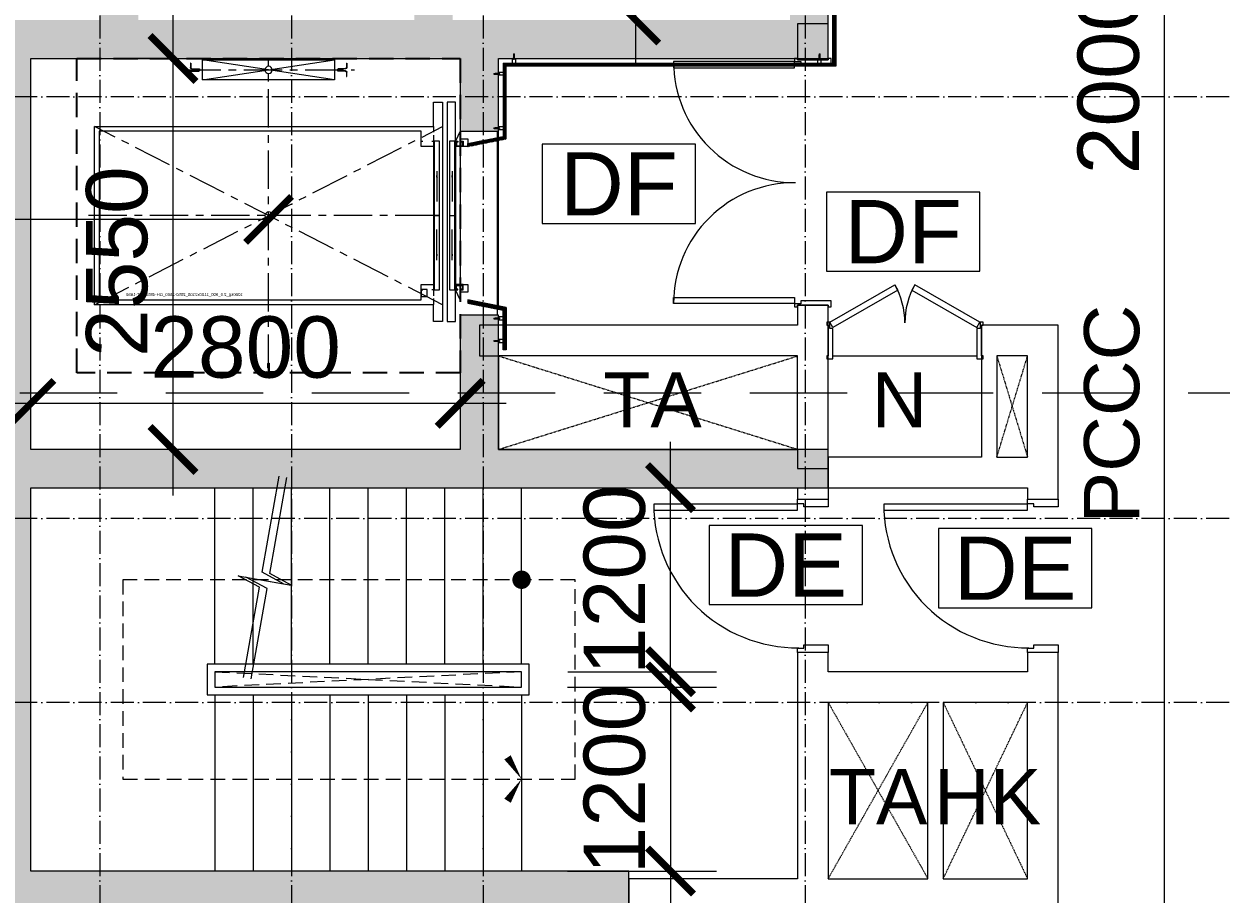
# Model space of a CAD drawing. Header units: millimetres. Extents: x -20144 to 122974, y -38328 to 48263.
# Drawn here: x 22955 to 30763, y 16650 to 22325 of the extents above; entities that cross this region are included whole.
import ezdxf
from ezdxf.enums import TextEntityAlignment as Align

# ---------------------------------------------------------------- set-up
doc = ezdxf.new("R2010")
doc.units = ezdxf.units.MM
for name, pattern in [('CENTERX2', [4, 2.5, -0.5, 0.5, -0.5]), ('Dash', [6.35, 3.175, -3.175]), ('Grid Line', [4.2, 3, -0.6, 0, -0.6]), ('HIDDEN', [0.375, 0.25, -0.125]), ('HIDDEN2', [4.7625, 3.175, -1.5875]), ('HIDDENX2', [0.75, 0.5, -0.25])]:
    doc.linetypes.add(name, pattern=pattern)
for name, color, linetype, lineweight in [('A-DETL-GENF', 31, 'Continuous', 5), ('A-DETL-GENF-HDLN', 161, 'Dash', 5), ('CHU', 181, 'Continuous', 5), ('CUA', 31, 'Continuous', 9), ('DIM', 1, 'Continuous', 5), ('GRA', 211, 'Continuous', 9), ('HATCH-1', 8, 'Continuous', 5), ('KI-HIEU-1', 151, 'Continuous', 9), ('LAT-GACH', 140, 'Continuous', 13), ('NET CAT', 3, 'Continuous', 5), ('NET-CAT', 3, 'Continuous', 15), ('NET-THAY', 2, 'Continuous', 9), ('NET-THAY-2', 55, 'Continuous', 13), ('THIET-BI-1', 26, 'Continuous', 5), ('TRUC', 225, 'Continuous', 5), ('Y-GHI CHU PCCC$0$Z-CT1-GHI CHU TT$0$KI-HIEU', 6, 'Continuous', 13)]:
    doc.layers.add(name, color=color, linetype=linetype, lineweight=lineweight)
doc.styles.add('Arial_4', font='arial_0.ttf', dxfattribs={"height": 360})
doc.styles.add('hoistway plan', font='chhbg.shx', dxfattribs={"height": 45})
doc.styles.add('TA1', font='arial_0.ttf')
doc.styles.add('Y-GHI CHU PCCC$0$Arial', font='arial_0.ttf')
doc.dimstyles.new('D_200_KTx2', dxfattribs={"dimtxt": 400, "dimasz": 300, "dimexe": 300, "dimexo": 300, "dimgap": 160, "dimtad": 1, "dimdec": 0, "dimzin": 9, "dimtxsty": 'TA1', "dimblk": 'ARCHTICK', "dimcen": 1, "dimdle": 300, "dimclrd": 256, "dimclre": 256, "dimclrt": 7, "dimadec": 0, "dimazin": 0, "dimtfac": 1, "dimtdec": 0, "dimtix": 1, "dimtmove": 1, "dimatfit": 3, "dimldrblk": 'ARCHTICK', "dimfxl": 0, "dimtolj": 1, "dimtzin": 0, "dimlwd": -1, "dimlwe": -1, "dimarcsym": 0})
doc.dimstyles.new('hoistway plan', dxfattribs={"dimtxt": 45, "dimasz": 17, "dimexe": 15, "dimexo": 20, "dimgap": 25, "dimtad": 1, "dimdec": 0, "dimzin": 0, "dimdsep": 46, "dimtxsty": 'hoistway plan', "dimblk": 'DOT', "dimcen": 50, "dimclrd": 8, "dimclre": 8, "dimclrt": 3, "dimadec": 0, "dimazin": 0, "dimtfac": 1, "dimtdec": 0, "dimtmove": 1, "dimatfit": 3, "dimfxl": 0, "dimtolj": 1, "dimtzin": 0, "dimarcsym": 0})
pattern_1 = [(240.2551187, (156993.5025, 23438.0964), (5.42651964, -3.10086836), []), (330.2551187, (156993.5025, 23438.0964), (3.10086836, 5.42651964), [])]

# ---------------------------------------------------------------- blocks, each defined once
blk = doc.blocks.new('VACH THANG MAY - VACH THANG MAY-1083953-MẶT BẰNG TẦNG 5 ĐẾN TẦNG 22')
at = {"layer": 'NET CAT', "lineweight": 9}
for p, q in [((28200.5, 22099.9), (28200.5, 22799.9)), ((23000.5, 19549.9), (23000.5, 22099.9)), ((23000.5, 22099.9), (25800.5, 22099.9)), ((25800.5, 22099.9), (25800.5, 21624.9)), ((26050.5, 21624.9), (26050.5, 22099.9)), ((26050.5, 22099.9), (28200.5, 22099.9)), ((25800.5, 21624.9), (26050.5, 21624.9)), ((26050.5, 20424.9), (25800.5, 20424.9)), ((25800.5, 20424.9), (25800.5, 19549.9)), ((26050.5, 20159.9), (26050.5, 20424.9)), ((25800.5, 19549.9), (23000.5, 19549.9)), ((28200.5, 19549.9), (28000.5, 19549.9)), ((28200.5, 19299.9), (28200.5, 19549.9)), ((23000.5, 16799.9), (23000.5, 19299.9)), ((23000.5, 19299.9), (28200.5, 19299.9)), ((26900.5, 16799.9), (23000.5, 16799.9)), ((26900.5, 16549.9), (26900.5, 16799.9))]:
    blk.add_line(p, q, dxfattribs=at)
blk = doc.blocks.new('ALC1807-ASCENT PLAZA-KET CAU_rvt-1-MẶT BẰNG TẦNG 5 ĐẾN TẦNG 22')
at = {"color": 250, "lineweight": 15}
blk.add_blockref('VACH THANG MAY - VACH THANG MAY-1083953-MẶT BẰNG TẦNG 5 ĐẾN TẦNG 22', (0, 0), dxfattribs=at)
blk = doc.blocks.new('CUA 1 CANH MO - 2 - Type 1000-1152409-MẶT BẰNG TẦNG 5 ĐẾN TẦNG 22')
at = {"layer": 'CUA', "lineweight": 5}
for p, q in [((-398.5, -102.3), (-398.5, 97.7)), ((-398.5, 97.7), (-348.5, 97.7)), ((-348.5, 97.7), (-348.5, -61.3)), ((551.5, 97.7), (601.5, 97.7)), ((551.5, -61.3), (551.5, 97.7)), ((601.5, 97.7), (601.5, -102.3)), ((-368.5, -61.3), (-368.5, -102.3)), ((-348.5, -61.3), (-368.5, -61.3)), ((571.5, -61.3), (551.5, -61.3)), ((571.5, -102.3), (571.5, -61.3)), ((-368.5, -102.3), (-398.5, -102.3)), ((601.5, -102.3), (571.5, -102.3))]:
    blk.add_line(p, q, dxfattribs=at)
at = {"layer": 'CUA'}
for p, q in [((-327.5, -102.3), (-367.5, -102.3)), ((-367.5, -102.3), (-367.5, -1040.3)), ((-327.5, -1040.3), (-327.5, -102.3)), ((-367.5, -1040.3), (-327.5, -1040.3))]:
    blk.add_line(p, q, dxfattribs=at)
at = {"layer": 'CUA', "lineweight": 5}
blk.add_arc((-367.5, -102.3), 938, 270, 0.5, dxfattribs=at)
blk = doc.blocks.new('CUA 2 CANH MO KHUNG NHOM - 1 - Type 1-1152387-MẶT BẰNG TẦNG 5 ĐẾN TẦNG 22')
at = {"layer": 'CUA'}
for p, q in [((-687.5, 910.8), (-647.5, 910.8)), ((-687.5, 122.3), (-687.5, 910.8)), ((-647.5, 910.8), (-647.5, 122.3)), ((850.5, 910.8), (850.5, 122.3)), ((890.5, 910.8), (850.5, 910.8)), ((890.5, 122.3), (890.5, 910.8)), ((-647.5, 122.3), (-687.5, 122.3)), ((850.5, 122.3), (890.5, 122.3))]:
    blk.add_line(p, q, dxfattribs=at)
at = {"layer": 'CUA', "lineweight": 5}
for p, q in [((-688.5, 122.3), (-708.5, 122.3)), ((-708.5, 122.3), (-708.5, 102.3)), ((-708.5, 102.3), (-698.5, 102.3)), ((-698.5, 102.3), (-698.5, -97.7)), ((-688.5, 81.3), (-688.5, 122.3)), ((-668.5, 81.3), (-688.5, 81.3)), ((-668.5, -117.7), (-668.5, 81.3)), ((891.5, 81.3), (871.5, 81.3)), ((871.5, 81.3), (871.5, -117.7)), ((911.5, 122.3), (891.5, 122.3)), ((891.5, 122.3), (891.5, 81.3)), ((901.5, -97.7), (901.5, 102.3)), ((901.5, 102.3), (911.5, 102.3)), ((911.5, 102.3), (911.5, 122.3)), ((-698.5, -97.7), (-708.5, -97.7)), ((-708.5, -97.7), (-708.5, -117.7)), ((-708.5, -117.7), (-668.5, -117.7)), ((871.5, -117.7), (911.5, -117.7)), ((911.5, -97.7), (901.5, -97.7)), ((911.5, -117.7), (911.5, -97.7))]:
    blk.add_line(p, q, dxfattribs=at)
for centre, start, end in [((-687.5, 122.3), 359.5, 90), ((890.5, 122.3), 90, 180.5)]:
    blk.add_arc(centre, 788.5, start, end, dxfattribs=at)
blk = doc.blocks.new('CUA 2 CANH MO KHUNG NHOM - 1 - 1000-1384106-MẶT BẰNG TẦNG 5 ĐẾN TẦNG 22')
at = {"layer": 'CUA'}
for p, q in [((-387.5, 122.3), (35.5, 366.5)), ((55.5, 331.9), (-367.5, 87.6)), ((35.5, 366.5), (55.5, 331.9)), ((167.4, 366.5), (147.4, 331.9)), ((147.4, 331.9), (570.5, 87.6)), ((590.5, 122.3), (167.4, 366.5)), ((-367.5, 87.6), (-387.5, 122.3)), ((570.5, 87.6), (590.5, 122.3))]:
    blk.add_line(p, q, dxfattribs=at)
at = {"layer": 'CUA', "lineweight": 5}
for p, q in [((-388.5, 122.3), (-408.5, 122.3)), ((-408.5, 122.3), (-408.5, 102.3)), ((-408.5, 102.3), (-398.5, 102.3)), ((-398.5, 102.3), (-398.5, -97.7)), ((-388.5, 81.3), (-388.5, 122.3)), ((-368.5, 81.3), (-388.5, 81.3)), ((-368.5, -117.7), (-368.5, 81.3)), ((591.5, 81.3), (571.5, 81.3)), ((571.5, 81.3), (571.5, -117.7)), ((611.5, 122.3), (591.5, 122.3)), ((591.5, 122.3), (591.5, 81.3)), ((601.5, -97.7), (601.5, 102.3)), ((601.5, 102.3), (611.5, 102.3)), ((611.5, 102.3), (611.5, 122.3)), ((-398.5, -97.7), (-408.5, -97.7)), ((-408.5, -97.7), (-408.5, -117.7)), ((-408.5, -117.7), (-368.5, -117.7)), ((571.5, -117.7), (611.5, -117.7)), ((611.5, -97.7), (601.5, -97.7)), ((611.5, -117.7), (611.5, -97.7))]:
    blk.add_line(p, q, dxfattribs=at)
for centre, start, end in [((-387.5, 122.3), 359.5, 30), ((590.5, 122.3), 150, 180.5)]:
    blk.add_arc(centre, 488.5, start, end, dxfattribs=at)
blk = doc.blocks.new('Family2 - Family1-1425449-MẶT BẰNG TẦNG 5 ĐẾN TẦNG 22')
at = {"layer": 'A-DETL-GENF'}
for p, q in [((200, 660), (0, 660)), ((0, 660), (0, 0)), ((200, 0), (200, 660)), ((0, 0), (200, 0))]:
    blk.add_line(p, q, dxfattribs=at)
at = {"layer": 'A-DETL-GENF-HDLN'}
for p, q in [((0, 660), (200, 0.8)), ((0, 0), (200, 659.2))]:
    blk.add_line(p, q, dxfattribs=at)
blk = doc.blocks.new('Family2 - Family1-1840748-MẶT BẰNG TẦNG 5 ĐẾN TẦNG 22')
at = {"layer": 'A-DETL-GENF'}
for p, q in [((1950, 610), (0, 610)), ((0, 610), (0, 0)), ((1950, 0), (1950, 610)), ((0, 0), (1950, 0))]:
    blk.add_line(p, q, dxfattribs=at)
at = {"layer": 'A-DETL-GENF-HDLN'}
for p, q in [((0, 610), (1950, 0.8)), ((0, 0), (1950, 609.2))]:
    blk.add_line(p, q, dxfattribs=at)
blk = doc.blocks.new('Family2 - Family1-1891665-MẶT BẰNG TẦNG 5 ĐẾN TẦNG 22')
at = {"layer": 'A-DETL-GENF'}
for p, q in [((650, 1150), (0, 1150)), ((0, 1150), (0, 0)), ((650, 0), (650, 1150)), ((0, 0), (650, 0))]:
    blk.add_line(p, q, dxfattribs=at)
at = {"layer": 'A-DETL-GENF-HDLN'}
for p, q in [((0, 1150), (650, 0.8)), ((0, 0), (650, 1149.2))]:
    blk.add_line(p, q, dxfattribs=at)
blk = doc.blocks.new('Family2 - Family1-1425451-MẶT BẰNG TẦNG 5 ĐẾN TẦNG 22')
at = {"layer": 'A-DETL-GENF'}
for p, q in [((550, 1150), (0, 1150)), ((0, 1150), (0, 0)), ((550, 0), (550, 1150)), ((0, 0), (550, 0))]:
    blk.add_line(p, q, dxfattribs=at)
at = {"layer": 'A-DETL-GENF-HDLN'}
for p, q in [((0, 1150), (550, 0.8)), ((0, 0), (550, 1149.2))]:
    blk.add_line(p, q, dxfattribs=at)
blk = doc.blocks.new('_DOT')
at = {"color": 0, "linetype": 'ByBlock'}
blk.add_line((-0.5, 0), (-1, 0), dxfattribs=at)
at = {"color": 0, "linetype": 'ByBlock', "const_width": 0.5}
blk.add_lwpolyline([(-0.25, 0, 1), (0.25, 0, 1)], format="xyb", close=True, dxfattribs=at)
blk = doc.blocks.new('A$C1F5A74C7')
at = {"color": 0, "lineweight": 5}
for p, q in [((0, 10), (0, 12)), ((0, 10), (21, 10)), ((3, 8), (3, 10)), ((3, 5), (3, 7)), ((5, 91), (10, 94)), ((5, 91), (5, 29)), ((5, 91), (15, 91)), ((6, 78), (5, 75)), ((5, 75), (8, 75)), ((6, 72), (5, 69)), ((5, 69), (8, 69)), ((6, 66), (5, 63)), ((5, 63), (8, 63)), ((6, 60), (5, 57)), ((5, 57), (8, 57)), ((6, 54), (5, 51)), ((5, 51), (8, 51)), ((5, 49), (8, 49)), ((5, 10), (5, 29)), ((8, 5), (5, 5)), ((7, 80), (6, 78)), ((6, 78), (10, 78)), ((8, 73), (6, 72)), ((8, 67), (6, 66)), ((8, 61), (6, 60)), ((8, 55), (6, 54)), ((8, 82), (7, 80)), ((7, 81), (10, 81)), ((7, 80), (10, 80)), ((7, 29), (7, 76)), ((7, 10), (7, 31)), ((7, 9), (7, 10)), ((7, 5), (7, 8)), ((7, 5), (7, 5)), ((9, 84), (8, 82)), ((8, 83), (10, 83)), ((8, 73), (8, 75)), ((8, 69), (8, 67)), ((8, 61), (8, 63)), ((8, 57), (8, 55)), ((8, 51), (8, 49)), ((10, 87), (9, 85)), ((9, 85), (12, 86)), ((10, 5), (9, 5)), ((10, 99), (10, 11)), ((10, 94), (15, 91)), ((10, 87), (12, 85)), ((10, 41), (10, 80)), ((10, 78), (15, 78)), ((10, 41), (11, 41)), ((10, 13), (10, 0)), ((12, 5), (10, 5)), ((11, 84), (13, 84)), ((11, 81), (14, 82)), ((11, 41), (11, 80)), ((11, 80), (14, 80)), ((12, 84), (12, 83)), ((12, 73), (12, 75)), ((12, 75), (15, 75)), ((12, 73), (15, 72)), ((12, 69), (12, 67)), ((12, 69), (15, 69)), ((12, 67), (15, 66)), ((12, 61), (12, 63)), ((12, 63), (15, 63)), ((12, 61), (15, 60)), ((12, 57), (12, 55)), ((12, 57), (15, 57)), ((12, 55), (15, 54)), ((12, 49), (12, 51)), ((12, 51), (15, 51)), ((12, 49), (15, 49)), ((12, 5), (12, 5)), ((13, 82), (14, 80)), ((16, 5), (13, 5)), ((14, 80), (15, 78)), ((14, 29), (14, 76)), ((14, 10), (14, 31)), ((14, 9), (14, 10)), ((14, 5), (14, 8)), ((15, 91), (15, 29)), ((15, 78), (15, 75)), ((15, 72), (15, 69)), ((15, 66), (15, 63)), ((15, 60), (15, 57)), ((15, 54), (15, 51)), ((15, 10), (15, 29)), ((18, 10), (18, 8)), ((18, 7), (18, 5)), ((21, 10), (21, 12))]:
    blk.add_line(p, q, dxfattribs=at)
for centre, radius, start, end in [((5, 7), 2.77, 227.3489, 309.0524), ((10, 15), 10.9, 250.5292, 255.5659), ((10, 15), 10.9, 263.51, 276.4907), ((10, 15), 10.9, 284.1671, 289.4715), ((16, 7), 2.77, 230.845, 312.6565)]:
    blk.add_arc(centre, radius, start, end, dxfattribs=at)
blk = doc.blocks.new('*U709')
for p, q in [((11.2, 0), (10.7, 0)), ((11.7, 0), (11.2, 0)), ((12.4, 0), (12.2, 0)), ((14.1, 0), (12.9, 0)), ((14.1, 2.9), (14.1, 4)), ((14.1, 2.4), (14.1, 2.9)), ((14.1, 1.8), (14.1, 1.9)), ((14.1, 0), (14.1, 1.2)), ((14.1, 0), (14.1, -1.2)), ((14.1, 0), (15.4, 0)), ((15.9, 0), (16, 0)), ((16.6, 0), (17, 0)), ((17, 0), (18.1, 0)), ((47.7, 10), (47.7, -10)), ((14.1, -1.8), (14.1, -1.9)), ((14.1, -2.4), (14.1, -2.9)), ((14.1, -2.9), (14.1, -4))]:
    blk.add_line(p, q)
blk.add_lwpolyline([(50, 10), (9.5, 10, 0.414215), (7.5, 8), (7.5, -8, 0.414214), (9.5, -10), (50, -10)], format="xyb")
for radius in [2.9, 0.712]:
    blk.add_circle((14.1, 0), radius)
at = {"extrusion": (0, 0, -1), "xscale": 0.3999999999068677, "yscale": 0.3999999999068677, "zscale": -0.4, "rotation": 90.00000000000001}
blk.add_blockref('A$C1F5A74C7', (-42.8, -4.2), dxfattribs=at)
blk = doc.blocks.new('_ArchTick')
at = {"color": 0, "const_width": 0.15}
blk.add_lwpolyline([(-0.5, -0.5), (0.5, 0.5)], dxfattribs=at)
blk = doc.blocks.new('*D716')
at = {"layer": 'Defpoints', "color": 0, "transparency": 16777216}
for p in [(1368.5, 5550), (1176.2, 3000), (1368.5, 3000)]:
    blk.add_point(p, dxfattribs=at)
at = {"layer": 'DIM', "transparency": 16777216}
for p, q in [((1176.2, 5850), (1176.2, 2700)), ((1068.5, 5550), (876.2, 5550)), ((1068.5, 3000), (876.2, 3000))]:
    blk.add_line(p, q, dxfattribs=at)
at = {"layer": 'DIM', "transparency": 16777216, "xscale": 300, "yscale": 300, "zscale": 300}
for p, rotation in [((1176.2, 5550), 89.99999999999993), ((1176.2, 3000), 269.9999999999999)]:
    blk.add_blockref('_ArchTick', p, dxfattribs=dict(at, rotation=rotation))
at = {"layer": 'DIM', "color": 7, "transparency": 16777216, "insert": (811.9, 4225), "char_height": 400, "attachment_point": 5, "rotation": 90, "style": 'TA1'}
blk.add_mtext('\\A1;2550', dxfattribs=at)
blk = doc.blocks.new('*D717')
at = {"layer": 'Defpoints', "color": 0, "transparency": 16777216}
for p in [(250, 3300.8), (3050, 3300.8), (3050, 3300.8)]:
    blk.add_point(p, dxfattribs=at)
at = {"layer": 'DIM', "transparency": 16777216}
blk.add_line((-50, 3300.8), (3350, 3300.8), dxfattribs=at)
at = {"layer": 'DIM', "transparency": 16777216, "xscale": 300, "yscale": 300, "zscale": 300}
for p, rotation in [((250, 3300.8), 179.9999999999999), ((3050, 3300.8), 359.9999999999999)]:
    blk.add_blockref('_ArchTick', p, dxfattribs=dict(at, rotation=rotation))
at = {"layer": 'DIM', "color": 7, "transparency": 16777216, "insert": (1650, 3665.1), "char_height": 400, "attachment_point": 5, "style": 'TA1'}
blk.add_mtext('\\A1;2800', dxfattribs=at)
blk = doc.blocks.new('*D711')
at = {"layer": 'Defpoints', "color": 0, "transparency": 16777216}
for p in [(4195.6, 7900), (4195.6, 7900), (4195.6, 5800)]:
    blk.add_point(p, dxfattribs=at)
at = {"layer": 'DIM', "transparency": 16777216}
blk.add_line((4195.6, 5500), (4195.6, 8200), dxfattribs=at)
at = {"layer": 'DIM', "transparency": 16777216, "xscale": 300, "yscale": 300, "zscale": 300}
for p, rotation in [((4195.6, 7900), 89.9999999999999), ((4195.6, 5800), 269.9999999999999)]:
    blk.add_blockref('_ArchTick', p, dxfattribs=dict(at, rotation=rotation))
at = {"layer": 'DIM', "color": 7, "transparency": 16777216, "insert": (3831.3, 6850), "char_height": 400, "attachment_point": 5, "rotation": 90, "style": 'TA1'}
blk.add_mtext('\\A1;2100', dxfattribs=at)
blk = doc.blocks.new('*D728')
at = {"layer": 'Defpoints', "color": 0, "transparency": 16777216}
for p in [(29070.9, 31299.9), (30393.9, 31299.9), (29200.5, 11299.9)]:
    blk.add_point(p, dxfattribs=at)
at = {"layer": 'DIM', "transparency": 16777216}
for p, q in [((30393.9, 10999.9), (30393.9, 31599.9)), ((29370.9, 31299.9), (30693.9, 31299.9)), ((29500.5, 11299.9), (30693.9, 11299.9))]:
    blk.add_line(p, q, dxfattribs=at)
at = {"layer": 'DIM', "transparency": 16777216, "xscale": 300, "yscale": 300, "zscale": 300}
for p, rotation in [((30393.9, 31299.9), 90), ((30393.9, 11299.9), 270)]:
    blk.add_blockref('_ArchTick', p, dxfattribs=dict(at, rotation=rotation))
at = {"layer": 'DIM', "color": 7, "transparency": 16777216, "insert": (30029.7, 22121.8), "char_height": 400, "attachment_point": 5, "rotation": 90, "style": 'TA1'}
blk.add_mtext('\\A1;20000', dxfattribs=at)
blk = doc.blocks.new('*U739')
for points in [[(-648.1, 50), (-50, 50), (0, -100), (0, 200), (50, 50), (685, 50)], [(-648.1, 0), (-50, 0), (0, -150), (0, 150), (50, 0), (685, 0)]]:
    blk.add_lwpolyline(points)
blk = doc.blocks.new('*D742')
at = {"layer": 'Defpoints', "color": 0, "transparency": 16777216}
for p in [(26200.5, 19299.9), (27172.3, 19299.9), (26203, 18100.1)]:
    blk.add_point(p, dxfattribs=at)
at = {"layer": 'DIM', "transparency": 16777216}
for p, q in [((27172.3, 19299.9), (27172.3, 19599.9)), ((26500.5, 19299.9), (27472.3, 19299.9)), ((27172.3, 18100.1), (27172.3, 19299.9)), ((26503, 18100.1), (27472.3, 18100.1)), ((27172.3, 18100.1), (27172.3, 17800.1))]:
    blk.add_line(p, q, dxfattribs=at)
at = {"layer": 'DIM', "transparency": 16777216, "xscale": 300, "yscale": 300, "zscale": 300}
for p, rotation in [((27172.3, 19299.9), 270), ((27172.3, 18100.1), 90)]:
    blk.add_blockref('_ArchTick', p, dxfattribs=dict(at, rotation=rotation))
at = {"layer": 'DIM', "color": 7, "transparency": 16777216, "insert": (26808.1, 18700), "char_height": 400, "attachment_point": 5, "rotation": 90, "style": 'TA1'}
blk.add_mtext('\\A1;1200', dxfattribs=at)
blk = doc.blocks.new('*D743')
at = {"layer": 'Defpoints', "color": 0, "transparency": 16777216}
for p in [(26200.5, 17999.9), (26200.5, 16799.9), (27172.3, 16799.9)]:
    blk.add_point(p, dxfattribs=at)
at = {"layer": 'DIM', "transparency": 16777216}
for p, q in [((27172.3, 17999.9), (27172.3, 18299.9)), ((26500.5, 17999.9), (27472.3, 17999.9)), ((27172.3, 17999.9), (27172.3, 16799.9)), ((26500.5, 16799.9), (27472.3, 16799.9)), ((27172.3, 16799.9), (27172.3, 16499.9))]:
    blk.add_line(p, q, dxfattribs=at)
at = {"layer": 'DIM', "transparency": 16777216, "xscale": 300, "yscale": 300, "zscale": 300}
for p, rotation in [((27172.3, 17999.9), 270), ((27172.3, 16799.9), 90)]:
    blk.add_blockref('_ArchTick', p, dxfattribs=dict(at, rotation=rotation))
at = {"layer": 'DIM', "color": 7, "transparency": 16777216, "insert": (26808.1, 17399.9), "char_height": 400, "attachment_point": 5, "rotation": 90, "style": 'TA1'}
blk.add_mtext('\\A1;1200', dxfattribs=at)
blk = doc.blocks.new('Y-GHI CHU PCCC$0$A$C53D4240F')
at = {"color": 8, "ltscale": 30}
blk.add_lwpolyline([(-266.7, -137.5), (266.7, -137.5), (266.7, 137.5), (-266.7, 137.5)], close=True, dxfattribs=at)
at = {"color": 8, "style": 'Y-GHI CHU PCCC$0$Arial'}
blk.add_text('DE', height=220, dxfattribs=at).set_placement((0, 0), align=Align.MIDDLE_CENTER)
blk = doc.blocks.new('Y-GHI CHU PCCC$0$A$C67775D76')
at = {"color": 8, "ltscale": 30}
blk.add_lwpolyline([(-266.7, -137.5), (266.7, -137.5), (266.7, 137.5), (-266.7, 137.5)], close=True, dxfattribs=at)
at = {"color": 8, "style": 'Y-GHI CHU PCCC$0$Arial'}
blk.add_text('DF', height=220, dxfattribs=at).set_placement((0, 0), align=Align.MIDDLE_CENTER)
blk = doc.blocks.new('P15_1000kg_1.75_2S_900_1100x2100_Side_1850x2530_1850x2530_OH-4630_PIT-1410')
h = blk.add_hatch()
h.set_pattern_fill('ANSI31', color=256, scale=50, angle=90, style=0)
h.set_pattern_definition([(225, (-50646.326, 22192.5385), (4.4194174, -4.4194174), [])])
h.paths.add_polyline_path([(740, 1768.5), (742, 1768.5), (742, 1741.2, 0.414214), (750, 1733.2), (795, 1733.2, -0.414214), (800, 1728.2), (800, 1721.8, -0.414214), (795, 1716.8), (750, 1716.8, 0.414214), (742, 1708.8), (742, 1681.5), (740, 1681.5), (740, 1709.8, -0.414214), (749, 1718.8), (794, 1718.8, 0.414214), (798, 1722.8), (798, 1727.2, 0.414214), (794, 1731.2), (749, 1731.2, -0.414214), (740, 1740.2)])
h = blk.add_hatch()
h.set_pattern_fill('ANSI31', color=256, scale=50, angle=90, style=0)
h.set_pattern_definition([(315, (-55417.6614, 22192.5385), (-4.4194174, -4.4194174), [])])
h.paths.add_polyline_path([(1760, 1768.5), (1758, 1768.5), (1758, 1741.2, -0.414214), (1750, 1733.2), (1705, 1733.2, 0.414214), (1700, 1728.2), (1700, 1721.8, 0.414214), (1705, 1716.8), (1750, 1716.8, -0.414214), (1758, 1708.8), (1758, 1681.5), (1760, 1681.5), (1760, 1709.8, 0.414214), (1751, 1718.8), (1706, 1718.8, -0.414214), (1702, 1722.8), (1702, 1727.2, -0.414214), (1706, 1731.2), (1751, 1731.2, 0.414214), (1760, 1740.2)])
h = blk.add_hatch()
h.set_pattern_fill('ANSI31', color=256, scale=50, angle=90, style=0)
h.set_pattern_definition([(225, (-52820.642, 26011.539), (-4.4194174, 4.4194174), [])])
h.paths.add_polyline_path([(1246.5, -219.1, 0.227735), (1245.8, -217.6, -0.227735), (1245, -216), (1245, -190, -0.414214), (1247, -188), (1253, -188, -0.414214), (1255, -190), (1255, -216, -0.227735), (1254.3, -217.6, 0.227735), (1253.5, -219.1), (1253.5, -241, 0.414214), (1255.5, -243), (1285.5, -243, -0.414214), (1287.5, -245), (1287.5, -250), (1212.5, -250), (1212.5, -245, -0.414214), (1214.5, -243), (1244.5, -243, 0.414214), (1246.5, -241)])
at = {"linetype": 'CENTERX2', "ltscale": 100}
for p, q in [((1250, -250), (1250, 1800)), ((1811.8, 1725), (689.2, 1725)), ((2385, 194), (115, 1356)), ((115, 194), (2385, 1356)), ((175, 775), (2450, 775))]:
    blk.add_line(p, q, dxfattribs=at)
for p, q in [((740, 1768.5), (740, 1740.2)), ((742, 1768.5), (740, 1768.5)), ((742, 1768.5), (742, 1741.2)), ((749, 1731.2), (794, 1731.2)), ((749, 1718.8), (794, 1718.8)), ((750, 1733.2), (795, 1733.2)), ((798, 1727.2), (798, 1722.8)), ((800, 1728.2), (800, 1721.8)), ((1700, 1728.2), (1700, 1721.8)), ((1702, 1727.2), (1702, 1722.8)), ((1750, 1733.2), (1705, 1733.2)), ((1751, 1731.2), (1706, 1731.2)), ((1751, 1718.8), (1706, 1718.8)), ((1758, 1768.5), (1760, 1768.5)), ((1758, 1768.5), (1758, 1741.2)), ((1760, 1768.5), (1760, 1740.2)), ((740, 1681.5), (740, 1709.8)), ((742, 1681.5), (740, 1681.5)), ((742, 1708.8), (742, 1681.5)), ((750, 1716.8), (795, 1716.8)), ((1750, 1716.8), (1705, 1716.8)), ((1758, 1708.8), (1758, 1681.5)), ((1758, 1681.5), (1760, 1681.5)), ((1760, 1681.5), (1760, 1709.8)), ((0, 1325), (30, 1260)), ((255, 1260), (245, 1260)), ((30, 1225), (30, 325)), ((85, 1225), (85, 325)), ((115, 1225), (115, 325)), ((115, 1225), (115, 325)), ((175, 1225), (175, 325)), ((135, 775), (170, 775)), ((135, 775), (170, 775)), ((0, 225), (30, 290)), ((255, 290), (245, 290)), ((1245, -216), (1245, -190)), ((1246.5, -219.1), (1246.5, -241)), ((1253, -188), (1247, -188)), ((1253.5, -219.1), (1253.5, -241)), ((1255, -216), (1255, -190)), ((1212.5, -250), (1212.5, -245)), ((1287.5, -250), (1212.5, -250)), ((1214.5, -243), (1244.5, -243)), ((1285.5, -243), (1255.5, -243)), ((1287.5, -250), (1287.5, -245))]:
    blk.add_line(p, q)
at = {"ltscale": 100}
for p, q in [((820, 1660), (1680, 1790)), ((1680, 1660), (820, 1790))]:
    blk.add_line(p, q, dxfattribs=at)
at = {"linetype": 'HIDDEN', "ltscale": 150}
for p, q in [((175, 1356), (175, 1260)), ((175, 290), (175, 194))]:
    blk.add_line(p, q, dxfattribs=at)
for points in [[(820, 1660), (1680, 1660), (1680, 1790), (820, 1790)], [(0, 1225), (0, 1275), (-50, 1275), (-50, 1225)], [(0, 275), (0, 325), (-50, 325), (-50, 275)], [(215, 247.8), (215, 292.8), (255, 292.8), (255, 247.8)], [(255, 242.8), (255, 297.8), (257, 297.8), (257, 242.8)]]:
    blk.add_lwpolyline(points, close=True)
for points in [[(30, 1247.9), (30, 1515), (85, 1515), (85, 1225)], [(115, 325), (115, 85), (175, 85), (175, 194), (2385, 194), (2385, 1356), (175, 1356), (175, 1515), (115, 1515), (115, 1515)], [(115, 1515), (115, 1225)], [(-20, 1260), (-20, 1225), (30, 1225), (30, 1260), (15, 1260), (15, 1255), (25, 1255), (25, 1230), (-15, 1230), (-15, 1255), (-5, 1255), (-5, 1260), (-20, 1260)], [(70, 775), (35, 775), (35, 1260), (70, 1260), (70, 290), (35, 290), (35, 775)], [(170, 775), (135, 775), (135, 1260), (170, 1260), (170, 290), (135, 290), (135, 775)], [(185, 1260), (175, 1260), (175, 1225), (255, 1225), (255, 1260), (255, 1325), (2355, 1325), (2355, 225), (255, 225), (255, 290), (255, 325), (175, 325), (175, 290), (185, 290)], [(-20, 290), (-20, 325), (30, 325), (30, 290), (15, 290), (15, 295), (25, 295), (25, 320), (-15, 320), (-15, 295), (-5, 295), (-5, 290), (-20, 290)], [(85, 325), (85, 85), (30, 85), (30, 290)]]:
    blk.add_lwpolyline(points)
at = {"ltscale": 100}
for centre in [(1250, 1725), (1250, 775)]:
    blk.add_circle(centre, 23.8, dxfattribs=at)
for centre, radius, start, end in [((749, 1740.2), 9, 180, 270), ((749, 1709.8), 9, 90, 180), ((750, 1741.2), 8, 180, 270), ((794, 1727.2), 4, 0, 90), ((794, 1722.8), 4, 270, 0), ((795, 1728.2), 5, 0, 90), ((795, 1721.8), 5, 270, 0), ((1705, 1728.2), 5, 90, 180), ((1705, 1721.8), 5, 180, 270), ((1706, 1727.2), 4, 90, 180), ((1706, 1722.8), 4, 180, 270), ((1750, 1741.2), 8, 270, 0), ((1751, 1740.2), 9, 270, 0), ((1751, 1709.8), 9, 0, 90), ((750, 1708.8), 8, 90, 180), ((1750, 1708.8), 8, 0, 90), ((1247, -190), 2, 90, 180), ((1247, -216), 2, 180, 231.31781), ((1244.5, -219.1), 2, 0, 51.31781), ((1253, -190), 2, 0, 90), ((1255.5, -219.1), 2, 128.68219, 180), ((1253, -216), 2, 308.68219, 0), ((1214.5, -245), 2, 90, 180), ((1244.5, -241), 2, 270, 0), ((1255.5, -241), 2, 180, 270), ((1285.5, -245), 2, 0, 90)]:
    blk.add_arc(centre, radius, start, end)
at = {"layer": 'Defpoints', "linetype": 'HIDDEN2', "ltscale": 50}
blk.add_lwpolyline([(0, -250), (2500, -250), (2500, 1800), (0, 1800)], close=True, dxfattribs=at)
at = {"layer": 'Defpoints'}
blk.add_text('1000kg_2.0_900_1100x2100_2050-2500_OH-4850_PIT-1650', height=20, dxfattribs=at).set_placement((1418.3, 250))
for points in [[(52.5, 1064.7), (52.5, 866.3)], [(152.5, 1064.7), (152.5, 866.3)], [(52.5, 485.3), (52.5, 683.7)], [(152.5, 485.3), (152.5, 683.7)]]:
    blk.add_leader(points, dimstyle='hoistway plan', override={"dimasz": 40, "dimtad": 0, "dimclrd": 256})
blk = doc.blocks.new('A$C52CD303B')
at = {"layer": 'GRA', "transparency": 33554687}
h = blk.add_hatch(dxfattribs=at)
h.set_pattern_fill('ANSI37', color=159, scale=50, angle=180, style=0)
h.set_pattern_definition([(225, (281291.963, 10664.836), (4.41941738, -4.41941738), []), (315, (281291.963, 10664.836), (4.41941738, 4.41941738), [])])
h.paths.add_polyline_path([(5500, 6300), (5500, 5500), (5480, 5520), (5480, 6283.6)])
h = blk.add_hatch(dxfattribs=at)
h.set_pattern_fill('ANSI37', color=159, scale=50, angle=180, style=0)
h.set_pattern_definition([(225, (279141.963, 8339.836), (4.41941738, -4.41941738), []), (315, (279141.963, 8339.836), (4.41941738, 4.41941738), [])])
h.paths.add_polyline_path([(3350, 5025), (3350, 5500), (3330, 5520), (3330, 5041.4)])
h = blk.add_hatch(dxfattribs=at)
h.set_pattern_fill('ANSI37', color=159, scale=50, angle=90, style=0)
h.set_pattern_definition([(135, (6494.836, -270291.963), (-4.41941738, -4.41941738), []), (225, (6494.836, -270291.963), (4.41941738, -4.41941738), [])])
h.paths.add_polyline_path([(3330, 5520), (5480, 5520), (5500, 5500), (3350, 5500)])
h = blk.add_hatch(dxfattribs=at)
h.set_pattern_fill('ANSI37', color=159, scale=50, angle=555.25512, style=0)
h.set_pattern_definition(pattern_1)
h.paths.add_polyline_path([(3350, 5025), (3100, 4975), (3100, 4995.4), (3330, 5041.4)])
h = blk.add_hatch(dxfattribs=at)
h.set_pattern_fill('ANSI37', color=159, scale=50, angle=555.25512, style=0)
h.set_pattern_definition(pattern_1)
h.paths.add_polyline_path([(3350, 3925), (3100, 3975), (3100, 3954.6), (3330, 3908.6)])
h = blk.add_hatch(dxfattribs=at)
h.set_pattern_fill('ANSI37', color=159, scale=50, angle=180, style=0)
h.set_pattern_definition([(225, (279141.963, 8289.836), (4.41941738, -4.41941738), []), (315, (279141.963, 8289.836), (4.41941738, 4.41941738), [])])
h.paths.add_polyline_path([(3350, 3925), (3350, 3650), (3330, 3650), (3330, 3908.6)])
at = {"layer": 'NET-CAT'}
h = blk.add_hatch(color=256, dxfattribs=at)
h.dxf.hatch_style = 1
h.paths.add_polyline_path([(5450, 10650), (5200, 10650), (5200, 9650), (5450, 9650)], flags=17)
h.paths.add_polyline_path([(5450, 12850), (5200, 12850), (5200, 11850), (5450, 11850)], flags=17)
h.paths.add_polyline_path([(5450, 8450), (5200, 8450), (5200, 7450), (5450, 7450)], flags=17)
h.paths.add_polyline_path([(5450, 6250), (5200, 6250), (5200, 5800), (3000, 5800), (3000, 14500), (5200, 14500), (5200, 14050), (5450, 14050), (5450, 14750), (2750, 14750), (2750, 7850), (2350, 7850), (2350, 7600), (2750, 7600), (2750, 5800), (950, 5800), (950, 7600), (1350, 7600), (1350, 7850), (700, 7850), (700, 5800), (0, 5800), (0, 0), (4150, 0), (4150, 250), (250, 250), (250, 2750), (5450, 2750), (5450, 3000), (3300, 3000), (3300, 3875), (3050, 3875), (3050, 3000), (250, 3000), (250, 5550), (3050, 5550), (3050, 5075), (3300, 5075), (3300, 5550), (5450, 5550)])
at = {"layer": 'GRA'}
for points in [[(5500, 6300), (5500, 5500), (5480, 5520), (5480, 6283.6)], [(3350, 5025), (3350, 5500), (3330, 5520), (3330, 5041.4)], [(3330, 5520), (5480, 5520), (5500, 5500), (3350, 5500)], [(3350, 5025), (3100, 4975), (3100, 4995.4), (3330, 5041.4)], [(3350, 3925), (3100, 3975), (3100, 3954.6), (3330, 3908.6)], [(3350, 3925), (3350, 3650), (3330, 3650), (3330, 3908.6)]]:
    blk.add_lwpolyline(points, close=True, dxfattribs=at)
at = {"layer": 'LAT-GACH'}
for p, q in [((3300, 3935), (3300, 5075)), ((3050, 4925), (3050, 4025))]:
    blk.add_line(p, q, dxfattribs=at)
at = {"layer": 'NET-CAT'}
blk.add_lwpolyline([(0, 5800), (0, 0), (4150, 0), (4150, 250), (250, 250), (250, 2750), (5450, 2750), (5450, 3000), (3300, 3000), (3300, 3875), (3050, 3875), (3050, 3000), (250, 3000), (250, 5550), (3050, 5550), (3050, 5075), (3300, 5075), (3300, 5550), (5450, 5550), (5450, 6250)], dxfattribs=at)
at = {"layer": 'GRA', "xscale": -1, "rotation": 270}
for p in [(3400.4, 5500), (5392.9, 5500)]:
    blk.add_blockref('*U709', p, dxfattribs=at)
at = {"layer": 'GRA', "xscale": -1}
for p in [(3350, 5450), (3350, 5095.4)]:
    blk.add_blockref('*U709', p, dxfattribs=at)
at = {"layer": 'GRA', "rotation": 180}
for p in [(3350, 3854.6), (3350, 3707.1)]:
    blk.add_blockref('*U709', p, dxfattribs=at)
at = {"layer": 'THIET-BI-1', "xscale": -1}
blk.add_blockref('P15_1000kg_1.75_2S_900_1100x2100_Side_1850x2530_1850x2530_OH-4630_PIT-1410', (3050, 3750), dxfattribs=at)
at = {"layer": 'DIM'}
dim = blk.add_linear_dim(base=(4195.6, 7900), p1=(4195.6, 5800), p2=(4195.6, 7900), angle=90, dimstyle='D_200_KTx2', dxfattribs=at)
dim.commit()
dim.dimension.update_dxf_attribs({"geometry": '*D711', "text_midpoint": (3831.3, 6850)})
dim = blk.add_linear_dim(base=(1176.2, 3000), p1=(1368.5, 5550), p2=(1368.5, 3000), angle=90, dimstyle='D_200_KTx2', dxfattribs=at)
dim.commit()
dim.dimension.update_dxf_attribs({"geometry": '*D716', "text_midpoint": (1176.2, 4225), "dimtype": 128})
dim = blk.add_linear_dim(base=(3050, 3300.8), p1=(250, 3300.8), p2=(3050, 3300.8), dimstyle='D_200_KTx2', dxfattribs=at)
dim.commit()
dim.dimension.update_dxf_attribs({"geometry": '*D717', "text_midpoint": (1650, 3665.1)})
blk = doc.blocks.new('ALC1807-ASCENT PLAZA-KET CAU 1_rvt-1-MẶT BẰNG TẦNG 5 ĐẾN TẦNG 22')
blk.add_blockref('A$C52CD303B', (22750.5, 16549.9))

msp = doc.modelspace()

# ---------------------------------------------------------------- linework, layer by layer
at = {"layer": 'HATCH-1', "linetype": 'HIDDEN2', "ltscale": 30}
for p, q in [((24200.5, 18099.9), (26200.5, 17999.9)), ((26200.5, 18099.9), (24200.5, 17999.9))]:
    msp.add_line(p, q, dxfattribs=at)
at = {"layer": 'HATCH-1', "linetype": 'HIDDENX2', "ltscale": 100, "const_width": 60}
msp.add_lwpolyline([(26200.5, 18729.9, 1), (26200.5, 18669.9, 1)], format="xyb", close=True, dxfattribs=at)
at = {"layer": 'HATCH-1', "linetype": 'HIDDEN2', "ltscale": 30}
msp.add_lwpolyline([(23600.5, 18699.9), (23600.5, 17399.9), (26550.5, 17399.9), (26550.5, 18699.9)], close=True, dxfattribs=at)
at = {"layer": 'HATCH-1'}
msp.add_lwpolyline([(26109.1, 17258.5, 50, 0, 0), (26200.5, 17399.9, 0, 50, 0), (26109.1, 17541.4, 50, 50, 0)], format="xyseb", dxfattribs=at)
at = {"layer": 'KI-HIEU-1', "linetype": 'HIDDEN2', "ltscale": 200}
msp.add_line((-17077.5, 19919), (42102.5, 19919), dxfattribs=at)
at = {"layer": 'NET-CAT'}
for p, q in [((28000.5, 22324.9), (28000.5, 22089.9)), ((28200.5, 22324.9), (28000.5, 22324.9)), ((28200.5, 22089.9), (28200.5, 22324.9)), ((28000.5, 22089.9), (28200.5, 22089.9)), ((28000.5, 20489.9), (28000.5, 20359.9)), ((28200.5, 20489.9), (28000.5, 20489.9)), ((28200.5, 20359.9), (28200.5, 20489.9)), ((28000.5, 20359.9), (25925.5, 20359.9)), ((25925.5, 20359.9), (25925.5, 20159.9)), ((28200.5, 20159.9), (28200.5, 20359.9)), ((29200.5, 20359.9), (29200.5, 19499.9)), ((29700.5, 20359.9), (29200.5, 20359.9)), ((29700.5, 19224.5), (29700.5, 20359.9)), ((25925.5, 20159.9), (26050.5, 20159.9)), ((28200.5, 19424.9), (28200.5, 20159.9)), ((28000.5, 19549.9), (28000.5, 19424.9)), ((29200.5, 19499.9), (28200.5, 19499.9)), ((28200.5, 19499.9), (28200.5, 19224.5)), ((28000.5, 19424.9), (28200.5, 19424.9)), ((28000.5, 19299.9), (28000.5, 19224.5)), ((28000.5, 19299.9), (29500.5, 19299.9)), ((29500.5, 19299.9), (29500.5, 19224.5)), ((28000.5, 19224.5), (28200.5, 19224.5)), ((29500.5, 19224.5), (29700.5, 19224.5)), ((28200.5, 18224.5), (28000.5, 18224.5)), ((28000.5, 18224.5), (28000.5, 16749.9)), ((28200.5, 18099.9), (28200.5, 18224.5)), ((29500.5, 18224.5), (29500.5, 18099.9)), ((29700.5, 18224.5), (29500.5, 18224.5)), ((29700.5, 13139.9), (29700.5, 18224.5)), ((29500.5, 18099.9), (28200.5, 18099.9)), ((28000.5, 16749.9), (26900.5, 16749.9)), ((26900.5, 16749.9), (26900.5, 16549.9))]:
    msp.add_line(p, q, dxfattribs=at)
at = {"layer": 'NET-THAY'}
for p, q in [((26040.5, 21624.9), (26040.5, 20424.9)), ((28230.5, 20159.9), (29170.5, 20159.9))]:
    msp.add_line(p, q, dxfattribs=at)
for points in [[(24150.5, 18149.9), (24150.5, 17949.9), (26250.5, 17949.9), (26250.5, 18149.9)], [(24200.5, 18099.9), (24200.5, 17999.9), (26200.5, 17999.9), (26200.5, 18099.9)]]:
    msp.add_lwpolyline(points, close=True, dxfattribs=at)
at = {"layer": 'NET-THAY-2'}
for p, q in [((24200.5, 18149.9), (24200.5, 19299.9)), ((24450.5, 18149.9), (24450.5, 19299.9)), ((24700.5, 18149.9), (24700.5, 19299.9)), ((24950.5, 18149.9), (24950.5, 19299.9)), ((25200.5, 18149.9), (25200.5, 19299.9)), ((25450.5, 18149.9), (25450.5, 19299.9)), ((25700.5, 18149.9), (25700.5, 19299.9)), ((25950.5, 18149.9), (25950.5, 19299.9)), ((26200.5, 18149.9), (26200.5, 19299.9)), ((24200.5, 17949.9), (24200.5, 16799.9)), ((24450.5, 17949.9), (24450.5, 16799.9)), ((24700.5, 17949.9), (24700.5, 16799.9)), ((24950.5, 17949.9), (24950.5, 16799.9)), ((25200.5, 17949.9), (25200.5, 16799.9)), ((25450.5, 17949.9), (25450.5, 16799.9)), ((25700.5, 17949.9), (25700.5, 16799.9)), ((25950.5, 17949.9), (25950.5, 16799.9)), ((26200.5, 17949.9), (26200.5, 16799.9))]:
    msp.add_line(p, q, dxfattribs=at)
at = {"layer": 'TRUC', "linetype": 'Grid Line', "ltscale": 50}
for p, q in [((23450.5, 43599.9), (23450.5, -4500.1)), ((24700.5, 43599.9), (24700.5, -7167.6)), ((25950.5, 43599.9), (25950.5, -4500.1)), ((28050.5, 43599.9), (28050.5, -7167.6)), ((43000.5, 21849.9), (-12092.4, 21849.9)), ((43000.5, 19099.9), (-12092.4, 19099.9)), ((43000.5, 17899.9), (-14407, 17899.9))]:
    msp.add_line(p, q, dxfattribs=at)

# ---------------------------------------------------------------- block references
at = {"lineweight": 5}
for name in ['ALC1807-ASCENT PLAZA-KET CAU_rvt-1-MẶT BẰNG TẦNG 5 ĐẾN TẦNG 22', 'ALC1807-ASCENT PLAZA-KET CAU 1_rvt-1-MẶT BẰNG TẦNG 5 ĐẾN TẦNG 22']:
    msp.add_blockref(name, (0, 0), dxfattribs=at)
at = {"layer": 'A-DETL-GENF'}
for name, p in [('Family2 - Family1-1840748-MẶT BẰNG TẦNG 5 ĐẾN TẦNG 22', (26050.5, 19549.9)), ('Family2 - Family1-1425449-MẶT BẰNG TẦNG 5 ĐẾN TẦNG 22', (29300.5, 19499.9)), ('Family2 - Family1-1891665-MẶT BẰNG TẦNG 5 ĐẾN TẦNG 22', (28200.5, 16749.9)), ('Family2 - Family1-1425451-MẶT BẰNG TẦNG 5 ĐẾN TẦNG 22', (28950.5, 16749.9))]:
    msp.add_blockref(name, p, dxfattribs=at)
at = {"layer": 'CUA'}
for name, p, rotation in [('CUA 2 CANH MO KHUNG NHOM - 1 - Type 1-1152387-MẶT BẰNG TẦNG 5 ĐẾN TẦNG 22', (28102.8, 21188.5), 89.99999999999991), ('CUA 1 CANH MO - 2 - Type 1000-1152409-MẶT BẰNG TẦNG 5 ĐẾN TẦNG 22', (28102.8, 18825.9), 270), ('CUA 1 CANH MO - 2 - Type 1000-1152409-MẶT BẰNG TẦNG 5 ĐẾN TẦNG 22', (29602.8, 18825.9), 269.9999999999998)]:
    msp.add_blockref(name, p, dxfattribs=dict(at, rotation=rotation))
msp.add_blockref('CUA 2 CANH MO KHUNG NHOM - 1 - 1000-1384106-MẶT BẰNG TẦNG 5 ĐẾN TẦNG 22', (28599.1, 20257.7), dxfattribs=at)
at = {"layer": 'HATCH-1', "xscale": -1, "rotation": 260.0000000000002}
msp.add_blockref('*U739', (24500.5, 18699.9), dxfattribs=at)
at = {"layer": 'Y-GHI CHU PCCC$0$Z-CT1-GHI CHU TT$0$KI-HIEU', "color": 8, "xscale": 1.875, "yscale": 1.875, "zscale": 1.875}
for name, p in [('Y-GHI CHU PCCC$0$A$C67775D76', (26835.1, 21282.2)), ('Y-GHI CHU PCCC$0$A$C67775D76', (28689.3, 20970.5)), ('Y-GHI CHU PCCC$0$A$C53D4240F', (27923.2, 18795.7)), ('Y-GHI CHU PCCC$0$A$C53D4240F', (29420.5, 18775.3))]:
    msp.add_blockref(name, p, dxfattribs=at)

# ---------------------------------------------------------------- texts
at = {"layer": 'CHU', "color": 7, "insert": (29869.1, 19068.6), "char_height": 360, "width": 1430.16, "attachment_point": 1, "rotation": 90, "line_spacing_factor": 0.936439, "style": 'Arial_4'}
msp.add_mtext('\\pt2540.0016,5079.9996,7620.0012,10159.9992,12700.0008,15239.9988,17780.0004,20319.9984,22860,25400.0016,27939.9996,30480.0012,33019.9992,35560.0008,38099.9988,40640.0004,43179.9984,45720,48260.0016,50799.9996,53340.0012,55879.9992,58420.0008,60959.9988,63500.0004,66039.9984,68580,71120.0016,73659.9996,76200.0012,78739.9992,81280.0008;PCCC', dxfattribs=at)
at = {"layer": 'CHU', "color": 7, "char_height": 360, "attachment_point": 1, "line_spacing_factor": 0.936439, "style": 'Arial_4'}
for s, insert, width in [('\\pt2540.0016,5079.9996,7620.0012,10159.9992,12700.0008,15239.9988,17780.0004,20319.9984,22860,25400.0016,27939.9996,30480.0012,33019.9992,35560.0008,38099.9988,40640.0004,43179.9984,45720,48260.0016,50799.9996,53340.0012,55879.9992,58420.0008,60959.9988,63500.0004,66039.9984,68580,71120.0016,73659.9996,76200.0012,78739.9992,81280.0008;TA', (26733.1, 20053.2), 654.48), ('\\pt2540.0016,5079.9996,7620.0012,10159.9992,12700.0008,15239.9988,17780.0004,20319.9984,22860,25400.0016,27939.9996,30480.0012,33019.9992,35560.0008,38099.9988,40640.0004,43179.9984,45720,48260.0016,50799.9996,53340.0012,55879.9992,58420.0008,60959.9988,63500.0004,66039.9984,68580,71120.0016,73659.9996,76200.0012,78739.9992,81280.0008;N', (28483, 20053.2), 373.7), ('\\pt2540.0016,5079.9996,7620.0012,10159.9992,12700.0008,15239.9988,17780.0004,20319.9984,22860,25400.0016,27939.9996,30480.0012,33019.9992,35560.0008,38099.9988,40640.0004,43179.9984,45720,48260.0016,50799.9996,53340.0012,55879.9992,58420.0008,60959.9988,63500.0004,66039.9984,68580,71120.0016,73659.9996,76200.0012,78739.9992,81280.0008;TA', (28205, 17464.6), 654.48), ('\\pt2540.0016,5079.9996,7620.0012,10159.9992,12700.0008,15239.9988,17780.0004,20319.9984,22860,25400.0016,27939.9996,30480.0012,33019.9992,35560.0008,38099.9988,40640.0004,43179.9984,45720,48260.0016,50799.9996,53340.0012,55879.9992,58420.0008,60959.9988,63500.0004,66039.9984,68580,71120.0016,73659.9996,76200.0012,78739.9992,81280.0008;HK', (28891, 17464.6), 709.02)]:
    msp.add_mtext(s, dxfattribs=dict(at, insert=insert, width=width))

# ---------------------------------------------------------------- dimensions: what is measured, and where the dimension line sits
at = {"layer": 'DIM'}
dim = msp.add_linear_dim(base=(30393.9, 31299.9), p1=(29200.5, 11299.9), p2=(29070.9, 31299.9), angle=90, dimstyle='D_200_KTx2', dxfattribs=at)
dim.commit()
dim.dimension.update_dxf_attribs({"geometry": '*D728', "text_midpoint": (30393.9, 22121.8), "dimtype": 160})
for base, p1, p2, picture, middle in [((27172.3, 19299.9), (26203, 18100.1), (26200.5, 19299.9), '*D742', (26808.1, 18700)), ((27172.3, 16799.9), (26200.5, 17999.9), (26200.5, 16799.9), '*D743', (26808.1, 17399.9))]:
    dim = msp.add_linear_dim(base=base, p1=p1, p2=p2, angle=90, dimstyle='D_200_KTx2', dxfattribs=at)
    dim.commit()
    dim.dimension.update_dxf_attribs({"geometry": picture, "text_midpoint": middle})

# ---------------------------------------------------------------- leaders
at = {"layer": 'CHU'}
msp.add_leader([(24550.5, 21050), (14157.8, 21050)], dimstyle='D_200_KTx2', override={"dimtad": 0, "dimarcsym": 2}, dxfattribs=at)

doc.saveas('drawing.dxf')
